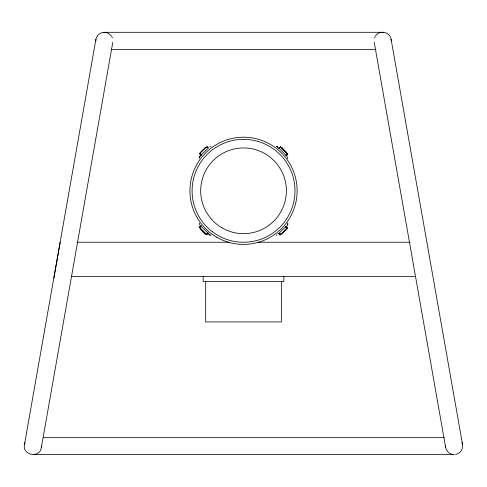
<?xml version="1.0" encoding="UTF-8"?>
<svg xmlns="http://www.w3.org/2000/svg" width="487" height="487" viewBox="0 0 487 487"><rect width="100%" height="100%" fill="white"/><g stroke="black" fill="none" stroke-linecap="round" stroke-linejoin="round"><path stroke-width="0.73" d="M383.616 32.3L103.609 32.3C99.829 32.605 96.596 35.612 95.915 39.325L24.447 444.643C22.122 455.412 39.837 458.535 41.334 447.62L112.801 42.308M41.334 447.62L41.401 446.129M95.848 40.817L95.915 39.325M287.3 225.189L287.902 224.002L287.293 223.052M53.868 278.047L60.181 242.24M199.299 157.045L199.646 158.439M24.447 444.643L25.123 442.506M280.542 234.01L280.037 235.014L278.454 233.376M280.597 234.326L280.128 233.839M287.726 224.665L287.89 224.13M286.916 228.239L287.415 227.733L286.106 226.388L286.411 226.723M287.415 227.733L285.638 226.23M199.299 157.015L199.493 156.65M200.693 154.915L199.737 153.569L201.32 155.207M199.195 157.289L199.402 156.777M374.582 37.785L375.27 36.464M199.567 156.571L200.303 155.84M200.936 225.7L199.305 227.277L206.22 234.034M278.101 233.821L278.479 233.462M375.617 35.801C379.586 29.634 390.099 31.965 391.085 39.228L462.553 444.54C463.381 449.057 460.124 453.707 455.595 454.474M200.4 227.776L200.297 227.879A1.351 0.67 46.5 0 0 200.729 229.365L204.942 233.742A1.351 0.67 46.5 0 0 206.281 234.296M200.206 227.642L200.407 227.697M207.602 233.663L208.016 233.255L207.054 234.18L207.486 233.76M279.599 147.78L280.019 147.378L279.416 147.963M287.354 154.683L287.768 154.276L280.488 146.897L278.844 148.48M206.476 147.129L199.7 153.655L201.283 155.292M199.64 153.819L200.139 153.314L200.607 153.801L200.127 154.251M201.143 155.018L208.436 147.993L207.042 146.557L206.531 147.317M279.014 148.535L280.658 146.952L287.683 154.245L286.039 155.828M278.85 148.809L280.488 146.897M201.028 225.731L199.384 227.313L206.409 234.606L208.052 233.023M199.56 227.368L200.687 226.242M286.569 155.134L286.106 155.566L287.513 154.19M286.131 155.858L287.293 154.744M206.798 234.107L206.33 234.576L208.223 233.078M278.631 233.565L285.924 226.54M286.441 227.77L286.928 227.301M200.534 155.828L199.475 156.832L199.92 156.589M287.026 225.238L287.543 224.75M207.961 232.993L200.747 225.877M209.769 146.745L211.115 146.672M276.032 146.697L277.018 146.453L278.174 147.244M199.621 223.016L199.207 223.813L199.664 224.726M287.58 224.72L287.129 224.964M287.342 158.61L287.86 157.745L287.306 156.729M210.932 234.947L209.927 235.057M277.079 234.977L276.062 234.959M111.219 49.449L376.007 49.449M76.922 242.24L229.079 242.24M257.988 242.24L410.151 242.24M71.498 276.537L415.557 276.537M43.404 437.673L444.284 437.673M103.609 32.276L107.98 33.043L111.383 35.898M209.903 235.044L208.753 234.168M453.36 454.572C449.586 454.219 446.342 451.248 445.666 447.523L374.199 42.205M276.89 146.423L277.42 146.587M209.647 234.971L210.183 235.136M286.204 155.828L286.411 156.035M200.851 225.718L200.492 225.341M200.12 153.655L200.047 153.582A1.351 0.67 -43.5 0 1 200.541 152.175L204.917 147.963A1.351 0.67 -43.5 0 1 206.208 147.409M280.64 234.016L280.676 234.052A1.351 0.67 -43.5 0 0 282.125 233.583L286.502 229.371A1.351 0.67 -43.5 0 0 287.087 228.117M200.419 153.612L200.145 153.344L200.212 153.661M200.644 154.836C200.845 155.03 200.267 154.47 200.407 154.58M279.24 233.876L278.899 233.498L280.122 234.752M279.295 148.389L286.319 155.682M285.784 226.26L287.36 227.904L280.068 234.929L278.485 233.285M285.467 226.924L286.405 227.892M206.993 146.63L208.052 147.725M278.144 147.445L277.474 146.733L277.742 147.311M208.759 233.943L209.209 234.411M209.331 234.539L209.593 234.825L209.392 234.503M111.73 36.562L112.418 37.883M461.877 442.409L462.553 444.54M445.568 445.282L445.666 447.523M391.085 39.228L391.152 40.719M454.176 454.529L33.512 454.529M283.872 276.537L283.872 281.583L203.176 281.583L203.176 276.537M281.352 281.583L281.352 321.931L205.697 321.931L205.697 281.583M286.806 153.636A1.351 0.67 46.5 0 0 286.344 152.188L282.125 147.811A1.351 0.67 46.5 0 0 280.719 147.317M200.321 153.624A1.351 0.603 -43.5 0 1 200.388 153.387M287.044 154.671L286.63 155.073L287.032 154.683M216.739 237.212A53.594 53.594 0 0 0 297.131 190.794A53.594 53.594 0 0 0 216.739 144.383A53.594 53.594 0 0 0 216.739 237.212M212.216 231.611A51.445 51.445 0 0 0 294.544 197.509A51.445 51.445 0 0 0 223.85 143.269A51.445 51.445 0 0 0 212.216 231.611M222.109 227.91A42.856 42.856 0 0 0 286.386 190.794A42.856 42.856 0 0 0 222.109 153.685A42.856 42.856 0 0 0 222.109 227.91"/></g></svg>
